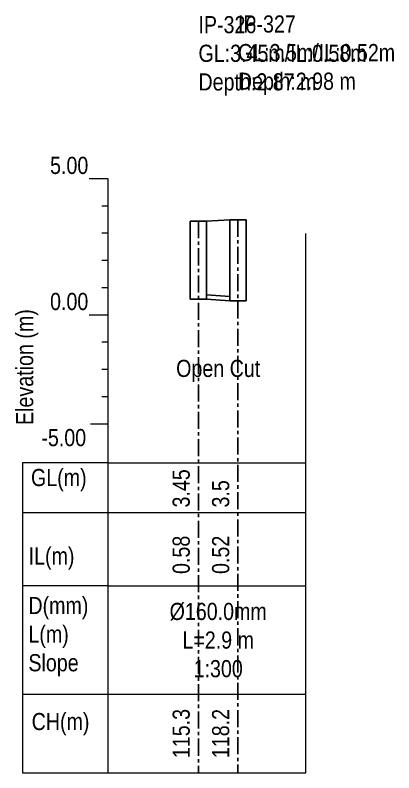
# Model space of a CAD drawing. Header units: metres. Extents: x -765 to 8035, y -99 to 211.
# Drawn here: x 3986.5 to 4014.4, y -33.6 to 22 of the extents above; entities that cross this region are included whole.
import ezdxf

# ---------------------------------------------------------------- set-up
doc = ezdxf.new("R2010")
doc.units = ezdxf.units.M
doc.header["$MEASUREMENT"] = 0
doc.linetypes.add('CENTER', pattern=[2, 1.25, -0.25, 0.25, -0.25])
for name, color, linetype in [('ANNOTATION', 7, 'Continuous'), ('GROUND_ELEVATION', 7, 'Continuous'), ('lines', 7, 'Continuous'), ('PDF_Text', 7, 'Continuous'), ('Profile Manhole', 7, 'Continuous')]:
    doc.layers.add(name, color=color, linetype=linetype)
doc.layers.add('PDF_PDF2_Geometry', color=7, linetype='Continuous', lineweight=9, true_color=0xababab)
doc.layers.add('SM_PP_GRIDTEXT', color=7, linetype='Continuous', lineweight=5)
doc.styles.add('ALL', font='swissc.ttf')

# ---------------------------------------------------------------- blocks, each defined once
blk = doc.blocks.new('template')
at = {"layer": 'PDF_PDF2_Geometry'}
blk.add_line((0, 24.611), (0, 43.611), dxfattribs=at)
at = {"layer": 'SM_PP_GRIDTEXT'}
for p, q in [((0, 43.611), (-1.388, 43.611)), ((0, 0), (0, 43.611)), ((0, 41.611), (-0.456, 41.611)), ((0, 39.611), (-0.456, 39.611)), ((0, 37.611), (-0.456, 37.611)), ((0, 35.611), (-0.456, 35.611)), ((0, 33.611), (-1.373, 33.611)), ((0, 31.611), (-0.456, 31.611)), ((0, 29.611), (-0.456, 29.611)), ((0, 27.611), (-0.456, 27.611)), ((0, 25.611), (-1.298, 25.611)), ((-6.276, 22.765), (-6.276, 0)), ((0, 22.765), (-6.276, 22.765)), ((-6.276, 19.123), (0, 19.123)), ((0, 13.733), (-6.276, 13.733)), ((-6.276, 0), (0, 0))]:
    blk.add_line(p, q, dxfattribs=at)
blk.add_lwpolyline([(-6.276, 5.778), (0, 5.778)], dxfattribs=at)
at = {"layer": 'PDF_Text', "char_height": 1.26, "attachment_point": 7, "style": 'ALL'}
for s, insert in [('5.00', (-4.258, 43.95)), ('0.00', (-4.258, 33.958)), ('-5.00', (-4.898, 23.966)), ('GL(m)', (-5.66, 20.673)), ('IL(m)', (-5.833, 14.914)), ('CH(m)', (-5.611, 2.756))]:
    blk.add_mtext(s, dxfattribs=dict(at, insert=insert))
at = {"layer": 'PDF_Text', "insert": (-5.119, 25.538), "char_height": 1.25996, "attachment_point": 7, "rotation": 90, "style": 'ALL'}
blk.add_mtext('Elevation (m)', dxfattribs=at)
at = {"layer": 'PDF_Text', "insert": (-5.85, 7.075), "char_height": 1.25996, "width": 12.5671, "attachment_point": 7, "style": 'ALL'}
blk.add_mtext('D(mm)\\P\\pt2.51992;L(m)\\P\\ptz;Slope', dxfattribs=at)

msp = doc.modelspace()

# ---------------------------------------------------------------- linework, layer by layer
for p, q in [((4002.3, 1.36), (4000.6, 1.48)), ((4002.3, 1.04), (4000.6, 1.16))]:
    msp.add_line(p, q)
at = {"layer": 'GROUND_ELEVATION', "color": 3}
msp.add_line((4002.3, 7), (4000.6, 6.9), dxfattribs=at)
at = {"layer": 'lines', "color": 8, "linetype": 'CENTER'}
for p, q in [((4000, 6.9), (4000, -33.61)), ((4002.9, 7), (4002.9, -33.61))]:
    msp.add_line(p, q, dxfattribs=at)
at = {"layer": 'Profile Manhole'}
for p, q in [((3999.4, 1.16), (3999.4, 6.9)), ((3999.4, 6.9), (4000.6, 6.9)), ((4000.6, 1.16), (4000.6, 6.9)), ((4002.3, 1.04), (4002.3, 7)), ((4002.3, 7), (4003.5, 7)), ((4003.5, 1.04), (4003.5, 7)), ((3999.4, 1.16), (4000.6, 1.16)), ((4002.3, 1.04), (4003.5, 1.04))]:
    msp.add_line(p, q, dxfattribs=at)
at = {"layer": 'SM_PP_GRIDTEXT'}
for p, q in [((4007.9, -33.6108), (4007.9, 6)), ((3993.3543, -10.8458), (4007.9, -10.8458)), ((3993.3543, -14.4882), (4007.9, -14.4882)), ((3993.3543, -19.878), (4007.9, -19.878)), ((3993.3543, -27.8324), (4007.9, -27.8324)), ((3993.3543, -33.6108), (4007.9, -33.6108))]:
    msp.add_line(p, q, dxfattribs=at)

# ---------------------------------------------------------------- block references
msp.add_blockref('template', (3993.3543, -33.6108))

# ---------------------------------------------------------------- texts
at = {"layer": 'ANNOTATION', "color": 7, "char_height": 1.26, "style": 'ALL'}
for s, insert, attachment_point in [('IP-326\\PGL:3.45m/IL:0.58m\\PDepth:2.87 m', (4000, 21.95), 1), ('IP-327\\PGL:3.5m/IL:0.52m\\PDepth:2.98 m', (4002.9, 22), 1), ('Open Cut', (4001.45, -3.285), 2), ('Ø160.0mm\\PL=2.9 m\\P1:300', (4001.45, -21.13), 2)]:
    msp.add_mtext(s, dxfattribs=dict(at, insert=insert, attachment_point=attachment_point))
at = {"layer": 'PDF_Text', "color": 7, "style": 'ALL'}
for s, p in [('3.45', (3999.36, -14.13)), ('3.5', (4002.26, -14.13)), ('0.58', (3999.36, -19.01)), ('0.52', (4002.26, -19.01)), ('115.3', (3999.36, -32.53)), ('118.2', (4002.26, -32.53))]:
    msp.add_text(s, height=1.26, rotation=90, dxfattribs=at).set_placement(p)

doc.saveas('drawing.dxf')
